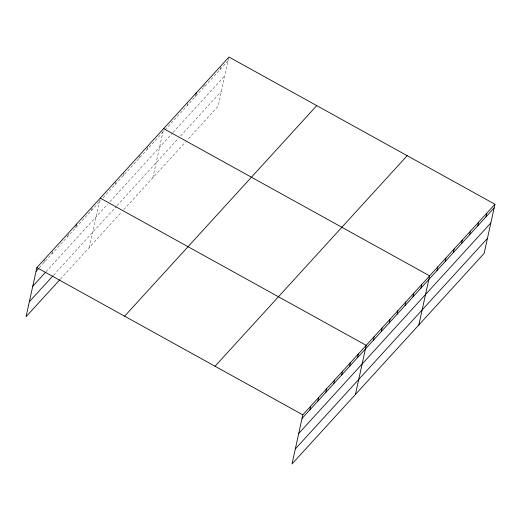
<?xml version="1.0" encoding="UTF-8"?>
<svg xmlns="http://www.w3.org/2000/svg" width="521" height="521" viewBox="0 0 521 521"><rect width="100%" height="100%" fill="white"/><g stroke="black" fill="none" stroke-linecap="round" stroke-linejoin="round"><path stroke-width="0.39" stroke-dasharray="2.6 1.95" d="M43.979 262.558L44.78 258.93M51.905 253.87L52.699 250.243M67.756 236.501L68.394 233.597M75.682 227.814L76.157 225.632M91.527 210.438L92.328 206.811M89.449 247.254L100.253 198.123M115.304 184.382L115.942 181.477M123.23 175.694L123.868 172.79M139.081 158.325L139.875 154.691M147.007 149.638L147.645 146.733M152.855 177.759L163.496 129.358M187.352 105.411L188.153 101.784M195.518 96.463L195.994 94.288M203.841 86.792L204.323 84.61M220.012 69.619L220.813 65.985M228.817 57.759L218.175 106.167L187.15 140.175M39.225 267.768L101.041 200.018M103.151 197.7L164.486 130.471M165.033 129.879L228.178 60.664M45.959 271.78L107.775 204.03M109.892 201.712L172.62 132.959M173.161 132.36L224.877 75.682M53.656 275.088L116.528 206.179M117.056 205.6L178.475 138.286M180.65 135.896L221.477 91.149M60.39 279.1L121.152 212.503M123.796 209.611L185.515 141.959"/><path stroke-width="0.78" d="M494.95 204.258L302.825 414.833L292.02 463.964L484.146 253.388L494.95 204.258L228.98 57.036L36.854 267.612L26.05 316.742L59.863 279.679M76.157 225.632L76.476 224.18M195.994 94.288L196.313 92.836M309.949 409.78L310.75 406.152M317.875 401.092L318.676 397.464M325.801 392.411L326.602 388.777M333.727 383.723L334.528 380.089M341.652 375.035L342.453 371.401M349.578 366.348L350.379 362.72M357.504 357.66L358.298 354.033M355.426 394.475L366.224 345.345L100.253 198.123M373.355 340.291L374.15 336.657M381.281 331.603L382.075 327.97M389.207 322.916L390.001 319.288M397.126 314.228L397.927 310.601M405.051 305.547L405.852 301.913M412.977 296.859L413.778 293.225M420.903 288.172L421.704 284.538M418.825 324.98L429.63 275.856L163.653 128.635M436.995 270.536L437.79 266.902M445.162 261.588L445.956 257.954M453.322 252.639L454.123 249.005M461.489 243.685L462.29 240.057M469.655 234.737L470.456 231.109M477.822 225.788L478.617 222.154M485.989 216.84L486.783 213.206M36.053 271.246L38.697 268.348M32.751 286.257L45.431 272.359M29.352 301.731L53.129 275.668M124.623 316.195L316.748 105.62M215.056 366.25L407.181 155.675M302.024 418.467L494.149 207.892M298.728 433.479L490.854 222.903M295.322 448.952L487.448 238.371M36.854 267.612L302.825 414.833"/></g></svg>
